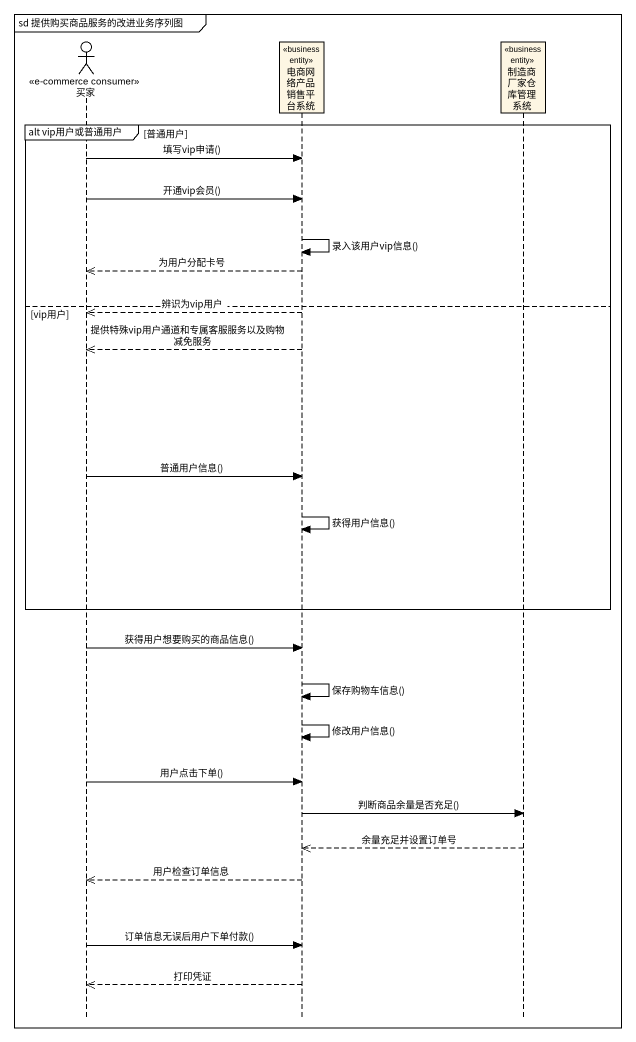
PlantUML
@startuml
mainframe sd 提供购买商品服务的改进业务序列图
hide footbox
actor 买家 <<e-commerce consumer>>
participant 电商网络产品销售平台系统 <<business entity>>
participant 制造商厂家仓库管理系统 <<business entity>>

group alt vip用户或普通用户 [普通用户]
  买家 -> 电商网络产品销售平台系统 : 填写vip申请()
  买家 -> 电商网络产品销售平台系统 : 开通vip会员()
  电商网络产品销售平台系统 -> 电商网络产品销售平台系统 : 录入该用户vip信息()
  电商网络产品销售平台系统 -->> 买家 : 为用户分配卡号
else vip用户
  电商网络产品销售平台系统 -->> 买家 : 辨识为vip用户
  电商网络产品销售平台系统 -->> 买家 : 提供特殊vip用户通道和专属客服服务以及购物减免服务
  买家 -> 电商网络产品销售平台系统 : 普通用户信息()
  电商网络产品销售平台系统 -> 电商网络产品销售平台系统 : 获得用户信息()
end
买家 -> 电商网络产品销售平台系统 : 获得用户想要购买的商品信息()
电商网络产品销售平台系统 -> 电商网络产品销售平台系统 : 保存购物车信息()
电商网络产品销售平台系统 -> 电商网络产品销售平台系统 : 修改用户信息()
买家 -> 电商网络产品销售平台系统 : 用户点击下单()
电商网络产品销售平台系统 -> 制造商厂家仓库管理系统 : 判断商品余量是否充足()
制造商厂家仓库管理系统 -->> 电商网络产品销售平台系统 : 余量充足并设置订单号
电商网络产品销售平台系统 -->> 买家 : 用户检查订单信息
买家 -> 电商网络产品销售平台系统 : 订单信息无误后用户下单付款()
电商网络产品销售平台系统 -->> 买家 : 打印凭证
@enduml
